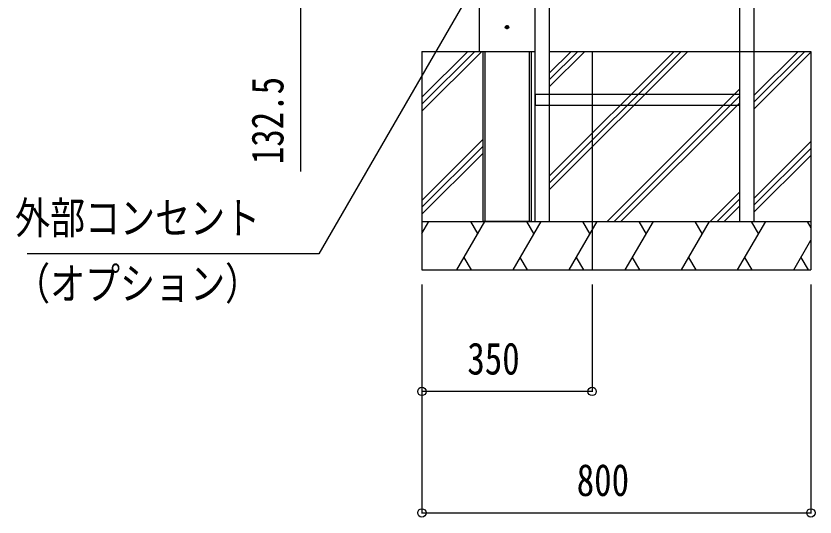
# Model space of a CAD drawing. Units: millimetres, scale not verified. Extents: x -8418 to 8410, y -5948 to 5940.
# Drawn here: x 4995 to 6639, y -4569 to -3537 of the extents above; entities that cross this region are included whole.
import ezdxf
from ezdxf.enums import TextEntityAlignment as Align

# ---------------------------------------------------------------- set-up
doc = ezdxf.new("R2010")
doc.units = ezdxf.units.MM
doc.header["$LTSCALE"] = 30
for name, color, linetype in [('0-3_YKK_13', 4, 'Continuous'), ('0-4_YKK_A1', 4, 'Continuous'), ('0-5_YKK_D', 6, 'Continuous')]:
    doc.layers.add(name, color=color, linetype=linetype)
doc.styles.add('ＭＳ ゴシック', font='')
doc.styles.get('ＭＳ ゴシック').set_extended_font_data('MS Gothic')

msp = doc.modelspace()

# ---------------------------------------------------------------- linework, layer by layer
at = {"layer": '0-3_YKK_13'}
for p, q in [((6009.19, -3560.3), (6000.89, -3560.3)), ((6002.99, -3559.95), (6002.99, -3560.65)), ((6004.19, -3559.95), (6002.99, -3559.95)), ((6004.19, -3560.65), (6002.99, -3560.65)), ((6005.39, -3558.25), (6004.69, -3558.25)), ((6004.69, -3558.25), (6004.69, -3559.45)), ((6004.69, -3561.15), (6004.69, -3562.35)), ((6005.39, -3562.35), (6004.69, -3562.35)), ((6005.04, -3564.45), (6005.04, -3556.15)), ((6005.39, -3558.25), (6005.39, -3559.45)), ((6005.39, -3561.15), (6005.39, -3562.35)), ((6007.09, -3559.95), (6005.89, -3559.95)), ((6007.09, -3560.65), (6005.89, -3560.65)), ((6007.09, -3559.95), (6007.09, -3560.65))]:
    msp.add_line(p, q, dxfattribs=at)
msp.add_circle((6005.04, -3560.3), 3.5, dxfattribs=at)
for centre, start, end in [((6004.19, -3559.45), 270, 0), ((6004.19, -3561.15), 0, 90), ((6005.89, -3559.45), 180, 270), ((6005.89, -3561.15), 90, 180)]:
    msp.add_arc(centre, 0.5, start, end, dxfattribs=at)
at = {"layer": '0-4_YKK_A1'}
for p, q in [((5948.04, -2020.8), (5948.04, -3610.3)), ((6062.04, -2020.8), (6062.04, -3610.3)), ((6062.04, -2187.3), (6062.04, -3960.3)), ((6092.04, -2187.3), (6092.04, -3960.3)), ((6483.04, -2187.3), (6483.04, -3960.3)), ((6513.04, -2187.3), (6513.04, -3960.3)), ((5830.04, -3610.3), (5830.04, -4060.3)), ((5830.04, -3610.3), (5955.04, -3610.3)), ((5830.04, -3704.93), (5924.67, -3610.3)), ((5830.04, -3719.07), (5938.81, -3610.3)), ((5830.04, -3733.21), (5952.95, -3610.3)), ((5948.04, -3610.3), (6062.04, -3610.3)), ((5955.04, -3610.3), (5955.04, -3960.3)), ((5959.54, -3610.3), (5959.54, -3960.3)), ((6050.54, -3610.3), (6050.54, -3960.3)), ((6055.04, -3610.3), (6055.04, -3960.3)), ((6055.04, -3610.37), (6062.04, -3610.37)), ((6092.04, -3610.3), (6630.04, -3610.3)), ((6092.04, -3655.06), (6136.8, -3610.3)), ((6092.04, -3867.19), (6348.93, -3610.3)), ((6092.04, -3669.2), (6150.94, -3610.3)), ((6092.04, -3881.33), (6363.07, -3610.3)), ((6092.04, -3683.34), (6165.08, -3610.3)), ((6092.04, -3895.48), (6377.22, -3610.3)), ((6180.04, -3610.3), (6180.04, -4060.3)), ((6513.04, -3700.93), (6603.67, -3610.3)), ((6513.04, -3715.07), (6617.81, -3610.3)), ((6513.04, -3729.21), (6630.04, -3612.21)), ((6630.04, -3610.3), (6630.04, -4060.3)), ((6211.06, -3960.3), (6483.04, -3688.32)), ((6063.24, -3698.8), (6063.24, -3721.8)), ((6225.21, -3960.3), (6483.04, -3702.47)), ((6483.04, -3698.8), (6483.04, -3721.8)), ((6239.35, -3960.3), (6483.04, -3716.61)), ((5830.04, -3917.06), (5955.04, -3792.06)), ((6513.04, -3913.06), (6630.04, -3796.06)), ((5830.04, -3931.2), (5955.04, -3806.2)), ((6513.04, -3927.2), (6630.04, -3810.2)), ((5830.04, -3945.34), (5955.04, -3820.34)), ((6513.04, -3941.34), (6630.04, -3824.34)), ((6423.2, -3960.3), (6483.04, -3900.46)), ((6437.34, -3960.3), (6483.04, -3914.6)), ((6451.48, -3960.3), (6483.04, -3928.74)), ((5830.04, -3960.3), (6630.04, -3960.3)), ((5830.04, -3984.9), (5844.24, -3960.3)), ((5901.98, -4060.3), (5959.71, -3960.3)), ((5929.71, -3960.3), (5944.71, -3986.28)), ((6055.04, -3960.3), (5955.04, -3960.3)), ((6017.45, -4060.3), (6075.18, -3960.3)), ((6045.18, -3960.3), (6060.18, -3986.28)), ((6132.92, -4060.3), (6190.65, -3960.3)), ((6160.65, -3960.3), (6175.65, -3986.28)), ((6248.39, -4060.3), (6306.12, -3960.3)), ((6276.12, -3960.3), (6291.12, -3986.28)), ((6363.86, -4060.3), (6421.59, -3960.3)), ((6391.59, -3960.3), (6406.59, -3986.28)), ((6479.33, -4060.3), (6537.06, -3960.3)), ((6507.06, -3960.3), (6522.06, -3986.28)), ((6622.53, -3960.3), (6630.04, -3973.3)), ((6594.8, -4060.3), (6630.04, -3999.26)), ((5931.98, -4060.3), (5916.98, -4034.32)), ((6047.45, -4060.3), (6032.45, -4034.32)), ((6162.92, -4060.3), (6147.92, -4034.32)), ((6278.39, -4060.3), (6263.39, -4034.32)), ((6393.86, -4060.3), (6378.86, -4034.32)), ((6509.33, -4060.3), (6494.33, -4034.32)), ((6624.8, -4060.3), (6609.8, -4034.32)), ((5830.04, -4060.3), (6630.04, -4060.3))]:
    msp.add_line(p, q, dxfattribs=at)
for points in [[(6483.04, -3698.8), (6092.04, -3698.8), (6063.24, -3698.8)], [(6483.04, -3721.8), (6092.04, -3721.8), (6063.24, -3721.8)]]:
    msp.add_lwpolyline(points, dxfattribs=at)
at = {"layer": '0-5_YKK_D'}
for p, q in [((5830.04, -4090.3), (5830.04, -4561.3)), ((5830.04, -4090.3), (5830.04, -4311.3)), ((6180.04, -4090.3), (6180.04, -4311.3)), ((6630.04, -4090.3), (6630.04, -4561.3)), ((6180.04, -4310.3), (5830.04, -4310.3)), ((5830.04, -4560.3), (6630.04, -4560.3))]:
    msp.add_line(p, q, dxfattribs=at)
for points in [[(6072.34, -3239.9), (6055.34, -3269.35), (5617.87, -4027.03), (5017.85, -4027.03)], [(5580.04, -3377.8), (5580.04, -3510.3), (5580.04, -3857.5)]]:
    msp.add_lwpolyline(points, dxfattribs=at)
for centre in [(5830.04, -4310.3), (6180.04, -4310.3), (5830.04, -4560.3), (6630.04, -4560.3)]:
    msp.add_circle(centre, 8.5, dxfattribs=at)

# ---------------------------------------------------------------- texts
at = {"layer": '0-5_YKK_D', "style": 'ＭＳ ゴシック', "width": 0.8}
msp.add_text('132.5', height=65.98, rotation=90, dxfattribs=at).set_placement((5565.04, -3842.5), align=Align.BOTTOM_LEFT)
for s, p in [('外部コンセント', (4993.27, -4005.88)), ('（オプション）', (4993.27, -4140.88)), ('350', (5923.44, -4295.3)), ('800', (6148.44, -4545.3))]:
    msp.add_text(s, height=65.98, dxfattribs=at).set_placement(p, align=Align.BOTTOM_LEFT)

doc.saveas('drawing.dxf')
